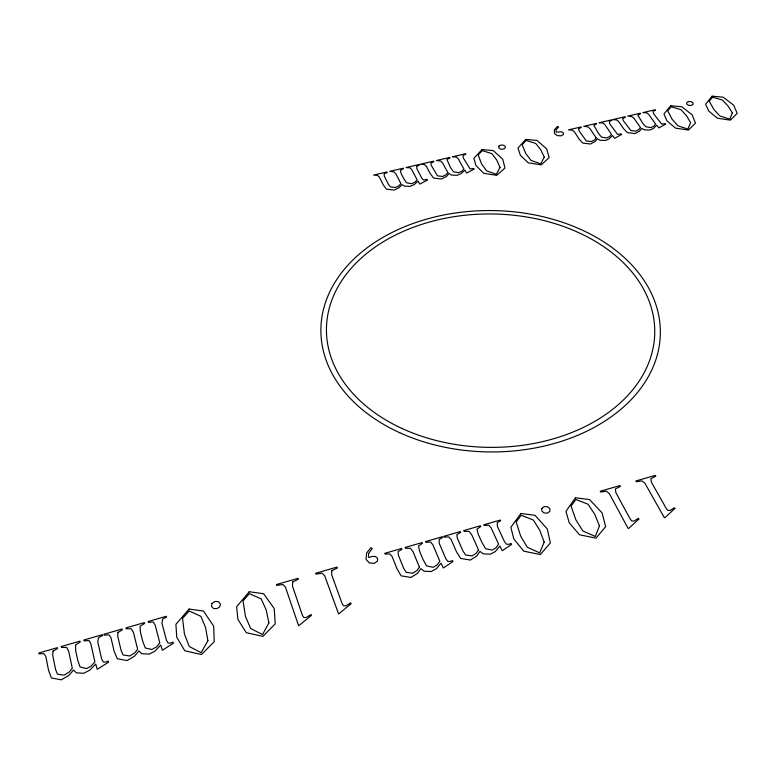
<?xml version="1.0" encoding="UTF-8"?>
<svg xmlns="http://www.w3.org/2000/svg" width="776" height="776" viewBox="0 0 776 776"><rect width="100%" height="100%" fill="white"/><g stroke="black" fill="none" stroke-linecap="round" stroke-linejoin="round"><path stroke-width="1.16" d="M541.832 508.387L541.813 511.025L544.122 512.975L547.449 513.101L549.854 511.326L549.903 508.687L547.584 506.728L544.218 506.612L541.832 508.387M416.819 166.132L416.78 168.567L421.882 178.257L423.424 179.954L427.12 179.382L427.469 180.042L419.826 184.077L418.041 181.109L414.2 184.659L410.145 186.347L404.587 186.162L402.007 184.562L399.242 187.579L394.062 190.13L386.38 189.121L383.237 184.872L379.328 177.015L377.495 175.415L373.576 175.085L386.914 171.991L387.185 172.514L384.13 173.95L384.353 176.21L388.436 184.358L390.425 186.938L395.537 187.491L398.961 185.774L400.891 183.611L395.964 173.95L393.946 171.835L389.717 171.341L403.229 168.208L403.481 168.683L400.368 170.371L401.202 173.669L403.908 178.936L406.566 182.816L411.678 183.708L414.908 182.234L417.119 179.857L411.755 169.585L409.951 167.81L406.023 167.558L419.35 164.464L419.603 164.948L416.819 166.132M331.759 570.729L331.653 574.715L342.119 603.534L343.419 605.707L345.718 605.91L350.791 602.845L351.111 603.728L338.617 613.991L324.669 575.743L322.03 573.192L315.929 574.114L315.628 573.251L337.046 567.081L337.376 567.993L331.759 570.729M498.832 146.218L498.764 147.896L500.568 149.128L503.217 149.186L505.157 148.061L505.254 146.383L503.44 145.151L500.772 145.083L498.832 146.218M368.61 553.482L368.464 557.032L369.007 557.469L372.199 556.45L375.4 556.45L377.65 558.458L377.485 561.126L374.362 563.308L369.531 563.037L366.049 559.428L366.611 552.997L371.025 547.575L372.199 548.564L368.61 553.482M292.659 582L292.465 586.035L302.378 615.203L303.639 617.405L305.948 617.609L311.108 614.505L311.418 615.397L298.634 625.786L285.423 587.083L282.833 584.503L276.673 585.424L276.392 584.561L298.052 578.314L298.372 579.236L292.659 582M117.981 632.392L117.729 636.291L121.104 650.472L123.093 654.983L129.67 655.982L134.578 653.014L137.633 649.279L133.472 632.469L131.338 628.812L126.139 628.754L125.935 627.91L144.355 622.604L144.569 623.438L140.087 626.319L140.407 632.042L142.697 641.189L145.267 647.941L151.766 649.522L156.345 647L159.798 642.887L155.171 625.058L153.231 621.974L148.361 622.342L148.148 621.508L166.297 616.28L166.52 617.114L162.601 619.141L161.99 623.332L166.413 640.142L168.043 643.1L170.846 643.1L173.019 642.14L173.329 643.294L162.359 650.24L160.71 645.06L154.851 651.21L149.128 654.11L141.872 653.731L138.865 650.948L134.52 656.176L127.099 660.56L117.254 658.756L114.159 651.326L110.949 637.659L108.941 634.875L104.091 635.107L103.897 634.254L122.104 629.006L122.327 629.918L117.981 632.392M53.069 651.112L52.681 655.09L55.6 669.543L57.453 674.14L64.049 675.159L69.103 672.132L72.304 668.33L68.695 651.2L66.668 647.465L61.42 647.407L61.246 646.544L80.006 641.141L80.19 641.995L75.582 644.934L75.699 650.763L77.697 660.085L80.054 666.962L86.553 668.582L91.258 666.012L94.885 661.812L90.831 643.643L88.988 640.51L84.06 640.879L83.876 640.025L102.354 634.7L102.548 635.554L98.523 637.62L97.766 641.888L101.656 659.018L103.198 662.035L106.021 662.035L108.252 661.065L108.524 662.238L97.223 669.31L95.739 664.033L89.609 670.299L83.74 673.258L76.436 672.87L73.497 670.028L68.938 675.353L61.294 679.834L51.429 677.981L48.568 670.415L45.803 656.477L43.863 653.644L38.965 653.877L38.8 653.014L57.346 647.669L57.54 648.59L53.069 651.112M212.003 603.437L211.479 606.347L213.516 608.51L216.97 608.646L219.831 606.687L220.394 603.777L218.347 601.604L214.855 601.468L212.003 603.437M599.441 525.876L595.337 536.478L582.931 530.997L575.967 520.046L571.068 506.107L575.86 499.472L588.072 504.225L594.707 514.255L599.441 525.876M732.36 112.869L729.789 119.174L719.885 115.963L713.852 109.474L709.235 101.171L712.552 97.184L722.301 99.988L728.024 105.953L732.36 112.869M544.17 542.094L539.698 552.881L527.36 547.293L520.686 536.158L516.185 521.976L521.21 515.235L533.374 520.065L539.757 530.26L544.17 542.094M690.621 122.686L687.856 129.078L677.981 125.819L672.113 119.242L667.719 110.822L671.172 106.787L680.901 109.629L686.479 115.682L690.621 122.686M544.257 157.111L540.746 163.814L531.027 160.399L525.74 153.502L522.151 144.685L526.109 140.456L535.731 143.434L540.775 149.778L544.257 157.111M268.903 622.847L262.569 634.574L250.629 628.492L245.459 616.367L243.034 600.944L249.319 593.621L261.182 598.878L266.197 609.975L268.903 622.847M500.045 167.519L496.3 174.309L486.62 170.846L481.527 163.852L478.191 154.909L482.303 150.622L491.887 153.648L496.766 160.069L500.045 167.519M207.9 640.743L201.12 652.684L189.286 646.486L184.465 634.137L182.525 618.433L189.111 610.974L200.897 616.338L205.582 627.638L207.9 640.743M478.511 549.864L476.231 553.24L472.05 555.917L465.6 555.015L462.933 550.96L457.297 538.166L456.88 534.635L460.614 532.404L460.246 531.589L443.746 536.342L444.076 537.108L448.664 536.895L451.069 539.398L456.453 551.736L460.672 558.429L470.372 560.049L476.716 556.082L479.975 551.367L483.322 553.88L490.306 554.21L495.282 551.59L499.841 546.042L502.285 550.708L511.588 544.432L511.103 543.394L509.182 544.257L506.505 544.257L504.458 541.59L497.387 526.419L497.261 522.626L500.665 520.793L500.307 520.046L483.855 524.78L484.205 525.536L488.793 525.207L491.16 527.981L498.599 544.073L495.99 547.788L492.042 550.077L485.572 548.651L481.983 542.56L478.239 534.305L476.968 529.145L480.761 526.535L480.412 525.779L463.718 530.59L464.058 531.347L469.034 531.395L471.692 534.703L478.511 549.864M419.399 567.101L416.993 570.535L412.686 573.27L406.217 572.348L403.656 568.216L398.398 555.189L398.088 551.59L401.929 549.321L401.59 548.486L384.789 553.327L385.1 554.103L389.736 553.889L392.074 556.44L397.099 569.002L401.124 575.821L410.853 577.48L417.381 573.435L420.825 568.633L424.113 571.194L431.146 571.534L436.248 568.856L441.03 563.211L443.339 567.964L452.922 561.572L452.466 560.514L450.507 561.397L447.81 561.407L445.822 558.681L439.187 543.229L439.187 539.378L442.679 537.506L442.349 536.74L425.607 541.561L425.937 542.337L430.573 541.997L432.872 544.82L439.837 561.213L437.092 564.996L433.037 567.324L426.558 565.869L423.133 559.671L419.632 551.261L418.526 546.003L422.425 543.346L422.105 542.579L405.111 547.468L405.431 548.244L410.455 548.293L413.026 551.658L419.399 567.101M575.462 497.775L565.947 511.326L569.225 522.772L579.507 534.8L595.987 538.117L605.649 526.71L602.108 512.926L589.517 499.531L575.462 497.775M520.871 513.499L510.86 527.282L513.809 538.932L523.79 551.173L540.3 554.549L550.388 542.948L547.255 528.912L534.974 515.293L520.871 513.499M640.481 127.506L638.949 129.514L635.913 131.105L630.878 130.601L623.293 120.649L622.721 118.563L625.446 117.224L625.107 116.739L612.691 119.62L616.532 119.921L618.569 121.405L623.594 128.69L627.318 132.628L634.904 133.559L639.521 131.192L641.713 128.389L644.458 129.864L649.871 130.038L653.528 128.467L656.671 125.169L658.872 127.924L665.633 124.179L665.187 123.568L661.695 124.102L653.47 113.538L653.12 111.278L655.633 110.173L655.303 109.726L642.897 112.607L646.738 112.84L648.765 114.489L655.584 124.014L653.819 126.226L650.928 127.584L645.845 126.769L642.654 123.171L637.862 115.226L640.617 113.665L640.297 113.209L627.716 116.128L631.887 116.594L634.176 118.544L640.481 127.506M596.162 137.886L594.562 139.922L591.448 141.542L586.404 141.019L579.09 130.931L578.576 128.806L581.36 127.448L581.04 126.963L568.449 129.873L572.31 130.193L574.308 131.697L579.138 139.088L582.757 143.085L590.361 144.016L595.076 141.62L597.375 138.788L600.09 140.281L605.523 140.456L609.257 138.865L612.526 135.519L614.65 138.312L621.576 134.51L621.149 133.889L617.618 134.432L609.674 123.714L609.393 121.434L611.954 120.309L611.643 119.863L599.062 122.773L602.923 123.015L604.911 124.684L611.469 134.345L609.626 136.586L606.677 137.973L601.584 137.139L598.49 133.491L593.921 125.431L596.734 123.84L596.434 123.384L583.678 126.343L587.859 126.818L590.1 128.797L596.162 137.886M712.135 96.166L705.578 104.304L708.808 111.123L717.46 118.233L730.381 120.154L737.2 113.344L733.679 105.138L723.145 97.175L712.135 96.166M558.361 127.109L555.985 130.029L556.149 132.124L561.455 131.755L563.347 132.939L563.424 134.51L561.193 135.81L557.449 135.664L554.481 133.55L554.403 129.747L557.381 126.527L558.361 127.109M670.794 105.759L663.946 114.004L666.991 120.91L675.479 128.127L688.419 130.067L695.48 123.171L692.192 114.848L681.832 106.778L670.794 105.759M249.241 591.739L236.67 606.706L237.883 619.374L246.312 632.702L262.928 636.398L275.238 623.778L274.19 608.51L263.597 593.698L249.241 591.739M189.082 609.063L175.919 624.302L176.734 637.203L184.795 650.773L201.421 654.546L214.254 641.694L213.691 626.154L203.487 611.061L189.082 609.063M447.878 172.611L446.025 174.736L442.679 176.433L437.577 175.89L431.204 165.317L430.903 163.096L433.9 161.67L433.619 161.156L420.456 164.211L424.365 164.541L426.237 166.112L430.37 173.853L433.639 178.043L441.292 179.033L446.365 176.521L449.013 173.552L451.632 175.114L457.161 175.308L461.138 173.64L464.834 170.138L466.696 173.067L474.175 169.09L473.796 168.441L470.149 168.993L463.185 157.77L463.136 155.384L465.872 154.211L465.6 153.735L452.456 156.781L456.375 157.033L458.218 158.779L463.873 168.906L461.759 171.254L458.597 172.699L453.485 171.826L450.72 168.004L446.928 159.555L449.973 157.897L449.711 157.421L436.384 160.516L440.603 161.01L442.669 163.086L447.878 172.611M525.837 139.379L517.97 148.012L520.327 155.249L528.223 162.805L541.221 164.851L549.165 157.625L546.692 148.914L536.992 140.446L525.837 139.379M482.061 149.525L473.874 158.275L476.027 165.618L483.729 173.291L496.737 175.357L504.963 168.033L502.741 159.196L493.245 150.622L482.061 149.525M674.829 508.522L664.993 517.689L664.295 517.64L644.924 483.235L641.985 480.926L636.301 481.76L635.864 480.984L655.332 475.378L655.807 476.202L650.88 478.685L651.433 482.294L666.196 508.358L667.797 510.327L670.028 510.501L674.373 507.727L674.829 508.522M638.823 519.115L628.754 528.378L628.046 528.34L609.286 493.526L606.366 491.198L600.643 492.042L600.226 491.256L619.908 485.582L620.363 486.416L615.358 488.928L615.843 492.576L630.151 518.94L631.722 520.929L633.963 521.113L638.376 518.3L638.823 519.115M688.448 101.559L686.712 102.636L686.857 104.207L688.778 105.371L691.358 105.429L693.104 104.362L692.987 102.791L691.067 101.627L688.448 101.559M399.708 432.707A169.74 120.697 0.6 0 0 660.211 337.104A169.74 120.697 0.6 0 0 411.93 223.895A169.74 120.697 0.6 0 0 399.708 432.707M402.327 428.614A164.172 116.71 0.6 0 0 654.595 336.609A164.172 116.71 0.6 0 0 414.85 226.728A164.172 116.71 0.6 0 0 402.327 428.614"/></g></svg>
